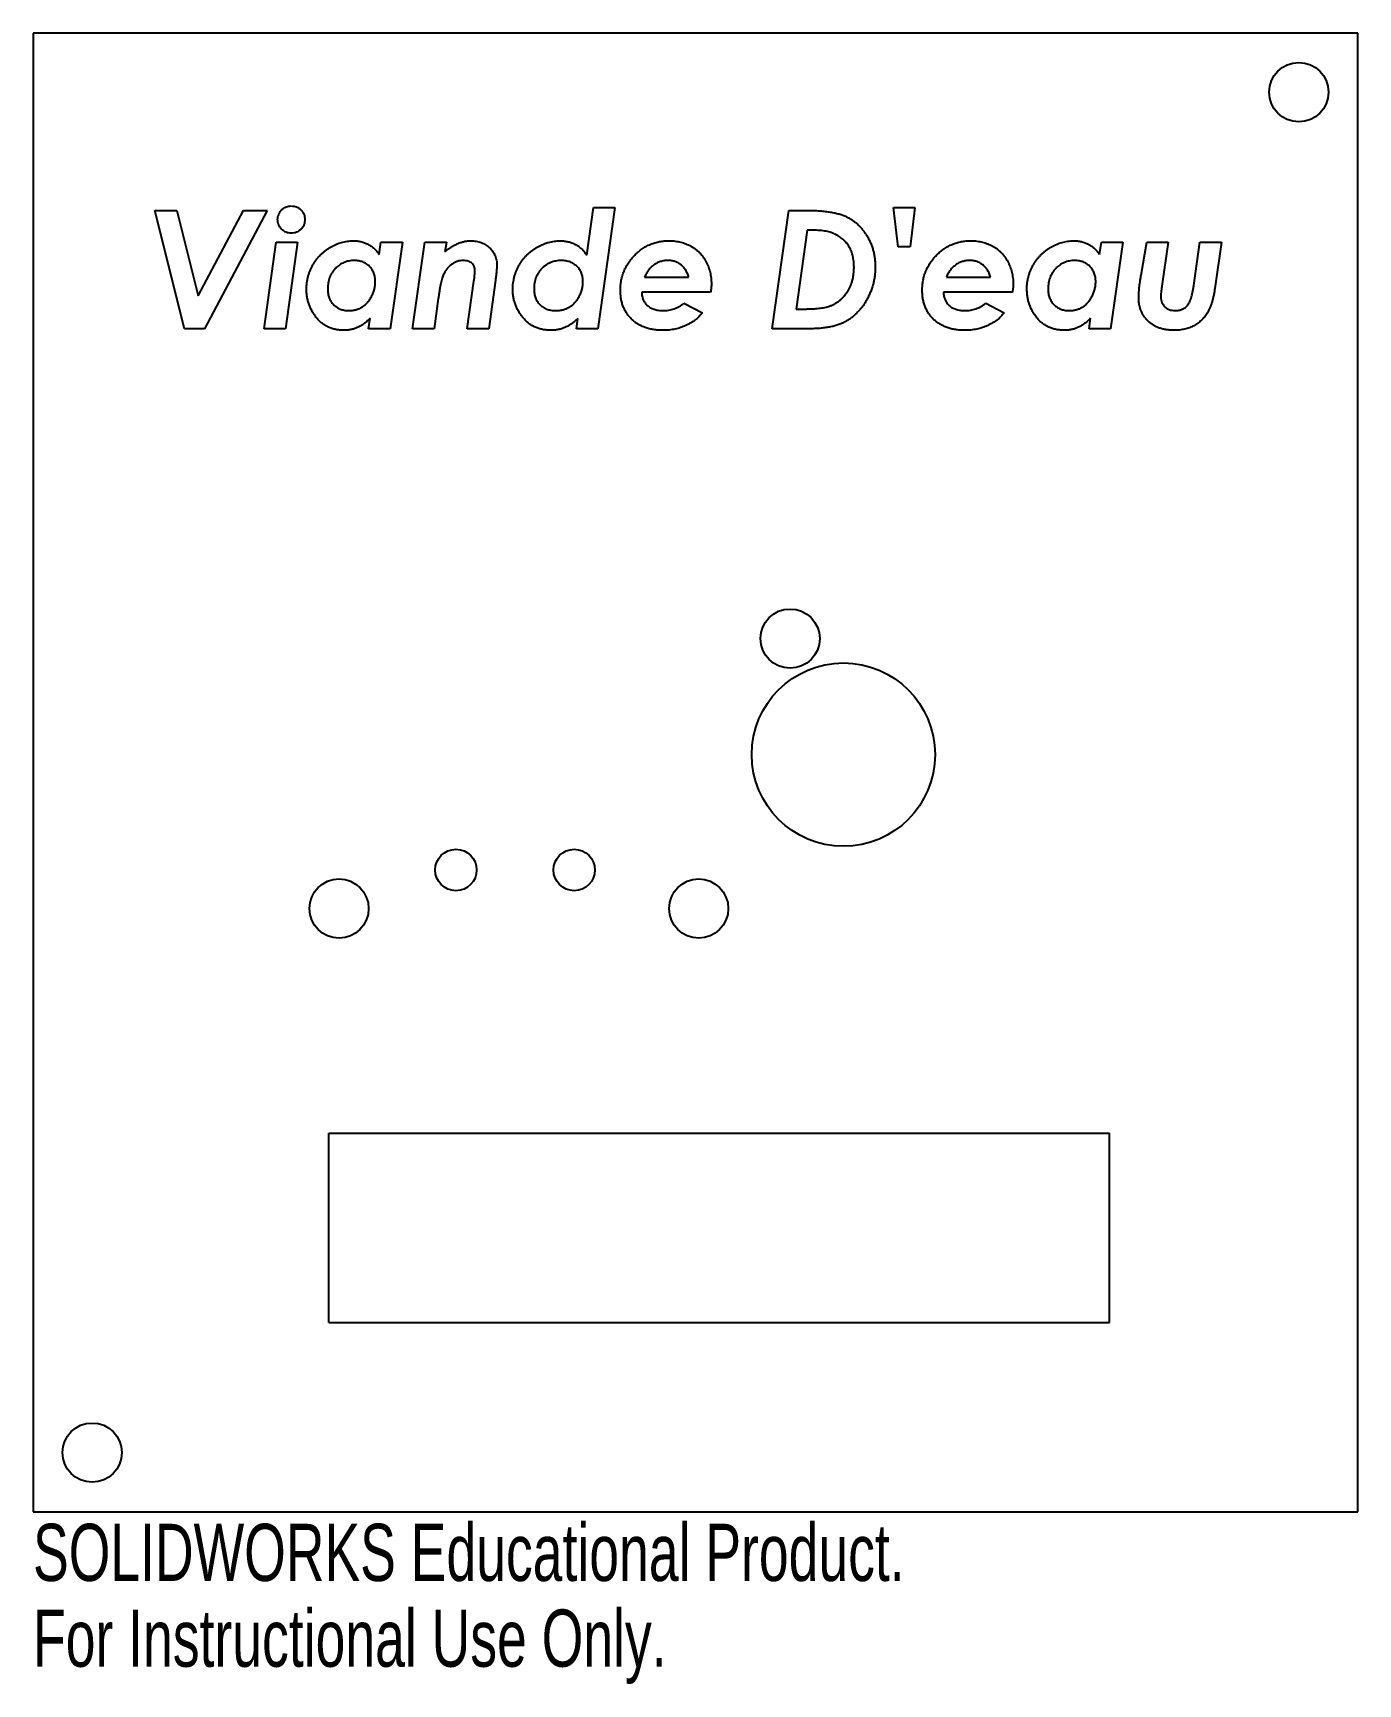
# Model space of a CAD drawing. Header units: millimetres. Extents: x -56 to 56, y -77 to 62.
import ezdxf

# ---------------------------------------------------------------- set-up
doc = ezdxf.new("R2010")
doc.units = ezdxf.units.MM
doc.styles.add('SLDTEXTSTYLE0', font='TXT', dxfattribs={"width": 0.7})

msp = doc.modelspace()

# ---------------------------------------------------------------- linework, layer by layer
at = {"color": 7, "linetype": 'Continuous', "lineweight": 25}
for p, q in [((56, 62.5), (-56, 62.5)), ((-56, 62.5), (-56, -62.5)), ((56, -62.5), (56, 62.5)), ((-43.2, 37.5), (-45.7, 47.5)), ((-45.7, 47.5), (-43.85, 47.5)), ((-43.85, 47.5), (-42.05, 40.28)), ((-42.05, 40.28), (-38.22, 47.5)), ((-36.2, 47.5), (-41.51, 37.5)), ((-38.22, 47.5), (-36.2, 47.5)), ((-9.19, 43.72), (-8.63, 47.76)), ((-8.63, 47.76), (-6.82, 47.76)), ((-6.82, 47.76), (-8.26, 37.5)), ((6.47, 37.5), (7.88, 47.5)), ((7.88, 47.5), (9.46, 47.5)), ((17.12, 44.42), (16.73, 47.76)), ((16.73, 47.76), (18.53, 47.76)), ((18.53, 47.76), (18.14, 44.42)), ((-36.47, 37.5), (-35.44, 44.81)), ((-35.44, 44.81), (-33.63, 44.81)), ((-33.63, 44.81), (-34.66, 37.5)), ((-26.74, 43.78), (-26.59, 44.81)), ((-26.59, 44.81), (-24.78, 44.81)), ((-24.78, 44.81), (-25.82, 37.5)), ((-23.91, 37.5), (-22.87, 44.81)), ((-22.87, 44.81), (-21.06, 44.81)), ((-21.06, 44.81), (-21.18, 44)), ((9.45, 45.83), (8.52, 39.17)), ((9.95, 45.83), (9.45, 45.83)), ((34.16, 43.78), (34.31, 44.81)), ((34.31, 44.81), (36.12, 44.81)), ((36.12, 44.81), (35.08, 37.5)), ((37.67, 42.04), (38.14, 44.81)), ((38.14, 44.81), (39.95, 44.81)), ((39.95, 44.81), (39.42, 41.1)), ((42.12, 41.17), (42.64, 44.81)), ((42.64, 44.81), (44.45, 44.81)), ((44.45, 44.81), (43.89, 40.9)), ((18.14, 44.42), (17.12, 44.42)), ((-19.29, 37.5), (-18.73, 41.52)), ((-16.91, 41.61), (-17.48, 37.5)), ((1.28, 40.58), (-4.55, 40.58)), ((-4.3, 41.86), (-0.58, 41.86)), ((26.79, 40.58), (20.96, 40.58)), ((21.21, 41.86), (24.94, 41.86)), ((-21.74, 40.05), (-22.1, 37.5)), ((-0.98, 39.66), (0.59, 38.86)), ((8.52, 39.17), (9.17, 39.17)), ((24.54, 39.66), (26.1, 38.86)), ((-27.63, 37.5), (-27.5, 38.39)), ((-10.06, 37.5), (-9.94, 38.38)), ((33.27, 37.5), (33.4, 38.39)), ((-41.51, 37.5), (-43.2, 37.5)), ((-34.66, 37.5), (-36.47, 37.5)), ((-25.82, 37.5), (-27.63, 37.5)), ((-22.1, 37.5), (-23.91, 37.5)), ((-17.48, 37.5), (-19.29, 37.5)), ((-8.26, 37.5), (-10.06, 37.5)), ((9.58, 37.5), (6.47, 37.5)), ((35.08, 37.5), (33.27, 37.5)), ((-31, -46.5), (-31, -30.5)), ((-31, -30.5), (35, -30.5)), ((35, -46.5), (35, -30.5)), ((-31, -46.5), (35, -46.5)), ((-56, -62.5), (56, -62.5))]:
    msp.add_line(p, q, dxfattribs=at)
for centre, radius in [((51, 57.5), 2.5), ((8, 11.31), 2.5), ((12.5, 1.5), 7.75), ((-20.25, -8.25), 1.75), ((-10.25, -8.25), 1.75), ((-30.13, -11.51), 2.5), ((0.27, -11.51), 2.5), ((-51, -57.5), 2.5)]:
    msp.add_circle(centre, radius, dxfattribs=at)
for points, knots in [([(-35.32, 46.73), (-35.32, 46.81), (-35.31, 46.96), (-35.24, 47.17), (-35.13, 47.37), (-34.99, 47.55), (-34.81, 47.7), (-34.61, 47.81), (-34.39, 47.87), (-34.24, 47.88), (-34.17, 47.88)], [0, 0, 0, 0, 0.126712, 0.248899, 0.371192, 0.499249, 0.627306, 0.751101, 0.873288, 1, 1, 1, 1]), ([(-34.17, 47.88), (-34.09, 47.88), (-33.94, 47.87), (-33.72, 47.81), (-33.53, 47.7), (-33.35, 47.55), (-33.2, 47.37), (-33.09, 47.18), (-33.03, 46.96), (-33.02, 46.81), (-33.01, 46.73)], [0, 0, 0, 0, 0.126767, 0.249007, 0.371887, 0.5, 0.628113, 0.750993, 0.873233, 1, 1, 1, 1]), ([(9.46, 47.5), (9.63, 47.5), (9.98, 47.5), (10.48, 47.47), (10.95, 47.43), (11.38, 47.37), (11.77, 47.3), (12.13, 47.21), (12.46, 47.11), (12.75, 46.98), (13.02, 46.84), (13.27, 46.68), (13.51, 46.5), (13.74, 46.3), (13.95, 46.08), (14.15, 45.84), (14.34, 45.59), (14.52, 45.32), (14.68, 45.03), (14.81, 44.73), (14.93, 44.42), (15.03, 44.1), (15.1, 43.77), (15.15, 43.43), (15.19, 43.07), (15.19, 42.84), (15.19, 42.71)], [0, 0, 0, 0, 0.062872, 0.121582, 0.176459, 0.227116, 0.274134, 0.317656, 0.357416, 0.394192, 0.42924, 0.464052, 0.499238, 0.534324, 0.569821, 0.606103, 0.643166, 0.681163, 0.719485, 0.758002, 0.796906, 0.835798, 0.875463, 0.916072, 0.957526, 1, 1, 1, 1]), ([(-34.17, 45.58), (-34.24, 45.58), (-34.39, 45.59), (-34.61, 45.65), (-34.81, 45.76), (-34.99, 45.91), (-35.13, 46.09), (-35.24, 46.29), (-35.31, 46.5), (-35.32, 46.65), (-35.32, 46.73)], [0, 0, 0, 0, 0.126656, 0.248789, 0.371999, 0.5, 0.628001, 0.751211, 0.873344, 1, 1, 1, 1]), ([(-33.01, 46.73), (-33.02, 46.65), (-33.03, 46.5), (-33.09, 46.29), (-33.2, 46.09), (-33.35, 45.91), (-33.52, 45.76), (-33.72, 45.65), (-33.94, 45.59), (-34.09, 45.58), (-34.17, 45.58)], [0, 0, 0, 0, 0.126712, 0.248899, 0.372694, 0.500751, 0.628808, 0.751101, 0.873288, 1, 1, 1, 1]), ([(-32.88, 40.87), (-32.88, 40.96), (-32.88, 41.13), (-32.85, 41.39), (-32.81, 41.65), (-32.75, 41.91), (-32.67, 42.16), (-32.58, 42.41), (-32.47, 42.65), (-32.34, 42.9), (-32.2, 43.13), (-32.04, 43.35), (-31.87, 43.56), (-31.7, 43.75), (-31.5, 43.93), (-31.3, 44.1), (-31.09, 44.26), (-30.87, 44.4), (-30.63, 44.52), (-30.4, 44.64), (-30.16, 44.73), (-29.92, 44.8), (-29.68, 44.86), (-29.43, 44.9), (-29.18, 44.93), (-29.01, 44.93), (-28.93, 44.94)], [0, 0, 0, 0, 0.042119, 0.083788, 0.125525, 0.167145, 0.209119, 0.251413, 0.294227, 0.337885, 0.381534, 0.424542, 0.46698, 0.508966, 0.550703, 0.592356, 0.634401, 0.676695, 0.718796, 0.760029, 0.80072, 0.840865, 0.88055, 0.920347, 0.960112, 1, 1, 1, 1]), ([(-28.93, 44.94), (-28.82, 44.93), (-28.6, 44.93), (-28.28, 44.87), (-27.97, 44.78), (-27.68, 44.65), (-27.4, 44.48), (-27.15, 44.28), (-26.93, 44.05), (-26.8, 43.87), (-26.74, 43.78)], [0, 0, 0, 0, 0.128814, 0.25391, 0.376962, 0.500482, 0.624198, 0.747145, 0.871529, 1, 1, 1, 1]), ([(-21.18, 44), (-21.09, 44.07), (-20.92, 44.22), (-20.65, 44.41), (-20.38, 44.57), (-20.11, 44.7), (-19.83, 44.81), (-19.56, 44.88), (-19.28, 44.93), (-19.09, 44.93), (-18.99, 44.94)], [0, 0, 0, 0, 0.141134, 0.275885, 0.404976, 0.529248, 0.648997, 0.767586, 0.88361, 1, 1, 1, 1]), ([(-18.99, 44.94), (-18.91, 44.93), (-18.76, 44.93), (-18.53, 44.9), (-18.32, 44.86), (-18.11, 44.79), (-17.92, 44.71), (-17.74, 44.61), (-17.57, 44.49), (-17.41, 44.35), (-17.26, 44.2), (-17.13, 44.04), (-17.03, 43.87), (-16.94, 43.68), (-16.87, 43.49), (-16.82, 43.29), (-16.79, 43.08), (-16.79, 42.94), (-16.79, 42.87)], [0, 0, 0, 0, 0.0698764, 0.137173, 0.2019247, 0.2646081, 0.3266036, 0.3880347, 0.4495911, 0.5120955, 0.5740346, 0.6342805, 0.6935452, 0.7528158, 0.8125131, 0.8733574, 0.9354432, 1, 1, 1, 1]), ([(-15.45, 40.87), (-15.45, 40.96), (-15.44, 41.13), (-15.42, 41.39), (-15.37, 41.65), (-15.31, 41.91), (-15.23, 42.16), (-15.14, 42.41), (-15.02, 42.65), (-14.89, 42.9), (-14.75, 43.13), (-14.59, 43.35), (-14.42, 43.56), (-14.24, 43.75), (-14.05, 43.93), (-13.84, 44.1), (-13.62, 44.26), (-13.4, 44.4), (-13.16, 44.52), (-12.92, 44.64), (-12.68, 44.73), (-12.43, 44.8), (-12.18, 44.86), (-11.93, 44.9), (-11.68, 44.93), (-11.51, 44.93), (-11.42, 44.94)], [0, 0, 0, 0, 0.0417487, 0.0830509, 0.1244208, 0.1657484, 0.2074456, 0.2493674, 0.2919374, 0.3353594, 0.3789559, 0.4215858, 0.4640477, 0.5060945, 0.5476945, 0.5894671, 0.6316563, 0.6741135, 0.7164009, 0.7581316, 0.7990546, 0.8394503, 0.8794008, 0.9194711, 0.9595153, 1, 1, 1, 1]), ([(-11.42, 44.94), (-11.31, 44.93), (-11.09, 44.92), (-10.76, 44.86), (-10.45, 44.77), (-10.15, 44.63), (-9.87, 44.46), (-9.62, 44.25), (-9.39, 44), (-9.26, 43.82), (-9.19, 43.72)], [0, 0, 0, 0, 0.127719, 0.251877, 0.37429, 0.497164, 0.620476, 0.744313, 0.869766, 1, 1, 1, 1]), ([(-6.35, 40.76), (-6.34, 40.9), (-6.34, 41.18), (-6.28, 41.6), (-6.18, 42), (-6.05, 42.38), (-5.88, 42.74), (-5.67, 43.09), (-5.42, 43.42), (-5.14, 43.73), (-4.84, 44.01), (-4.51, 44.26), (-4.17, 44.47), (-3.81, 44.64), (-3.43, 44.77), (-3.04, 44.87), (-2.64, 44.93), (-2.36, 44.93), (-2.22, 44.94)], [0, 0, 0, 0, 0.065956, 0.129718, 0.191794, 0.253443, 0.314455, 0.376167, 0.439, 0.503224, 0.567654, 0.629998, 0.69108, 0.751948, 0.812152, 0.873333, 0.935882, 1, 1, 1, 1]), ([(-2.22, 44.94), (-2.14, 44.93), (-1.97, 44.93), (-1.72, 44.91), (-1.48, 44.87), (-1.25, 44.83), (-1.02, 44.76), (-0.81, 44.68), (-0.59, 44.59), (-0.39, 44.49), (-0.19, 44.37), (-0.01, 44.24), (0.17, 44.09), (0.34, 43.94), (0.49, 43.76), (0.63, 43.58), (0.76, 43.39), (0.88, 43.18), (0.99, 42.96), (1.09, 42.74), (1.17, 42.51), (1.23, 42.28), (1.28, 42.05), (1.32, 41.81), (1.34, 41.56), (1.34, 41.4), (1.35, 41.31)], [0, 0, 0, 0, 0.044681, 0.088076, 0.130745, 0.1724, 0.21336, 0.254069, 0.294563, 0.334984, 0.375208, 0.415024, 0.455006, 0.494802, 0.534898, 0.575485, 0.617032, 0.65943, 0.70189, 0.744416, 0.78612, 0.828191, 0.870606, 0.913329, 0.956373, 1, 1, 1, 1]), ([(13.4, 42.69), (13.4, 42.78), (13.39, 42.94), (13.38, 43.18), (13.34, 43.41), (13.3, 43.63), (13.24, 43.84), (13.18, 44.03), (13.1, 44.22), (12.97, 44.46), (12.79, 44.73), (12.53, 45.02), (12.22, 45.26), (11.93, 45.43), (11.68, 45.55), (11.48, 45.63), (11.26, 45.69), (11.03, 45.74), (10.78, 45.78), (10.51, 45.81), (10.24, 45.83), (10.04, 45.83), (9.95, 45.83)], [0, 0, 0, 0, 0.047069, 0.091993, 0.135328, 0.177557, 0.217737, 0.257141, 0.295597, 0.333153, 0.406655, 0.479128, 0.552205, 0.627352, 0.666422, 0.707397, 0.750161, 0.795279, 0.842622, 0.892217, 0.944652, 1, 1, 1, 1]), ([(19.17, 40.76), (19.17, 40.9), (19.18, 41.18), (19.24, 41.6), (19.33, 42), (19.46, 42.38), (19.64, 42.74), (19.84, 43.09), (20.09, 43.42), (20.37, 43.73), (20.68, 44.01), (21, 44.26), (21.35, 44.47), (21.7, 44.64), (22.08, 44.77), (22.47, 44.87), (22.88, 44.93), (23.15, 44.93), (23.29, 44.94)], [0, 0, 0, 0, 0.065956, 0.129718, 0.191794, 0.253443, 0.314455, 0.376167, 0.439, 0.503224, 0.567654, 0.629998, 0.69108, 0.751948, 0.812152, 0.873333, 0.935882, 1, 1, 1, 1]), ([(23.29, 44.94), (23.38, 44.93), (23.54, 44.93), (23.79, 44.91), (24.03, 44.87), (24.26, 44.83), (24.49, 44.76), (24.71, 44.68), (24.92, 44.59), (25.12, 44.49), (25.32, 44.37), (25.51, 44.24), (25.68, 44.09), (25.85, 43.94), (26, 43.76), (26.14, 43.58), (26.27, 43.39), (26.4, 43.18), (26.5, 42.96), (26.6, 42.74), (26.68, 42.51), (26.75, 42.28), (26.79, 42.05), (26.83, 41.81), (26.85, 41.56), (26.86, 41.4), (26.86, 41.31)], [0, 0, 0, 0, 0.044681, 0.088076, 0.130745, 0.1724, 0.21336, 0.254069, 0.294563, 0.334984, 0.375208, 0.415024, 0.455006, 0.494802, 0.534898, 0.575485, 0.617032, 0.65943, 0.70189, 0.744416, 0.78612, 0.828191, 0.870606, 0.913329, 0.956373, 1, 1, 1, 1]), ([(28.01, 40.87), (28.01, 40.96), (28.02, 41.13), (28.04, 41.39), (28.09, 41.65), (28.15, 41.91), (28.22, 42.16), (28.32, 42.41), (28.43, 42.65), (28.56, 42.9), (28.7, 43.13), (28.86, 43.35), (29.02, 43.56), (29.2, 43.75), (29.39, 43.93), (29.59, 44.1), (29.81, 44.26), (30.03, 44.4), (30.26, 44.52), (30.5, 44.64), (30.74, 44.73), (30.98, 44.8), (31.22, 44.86), (31.47, 44.9), (31.72, 44.93), (31.88, 44.93), (31.97, 44.94)], [0, 0, 0, 0, 0.042119, 0.083788, 0.125525, 0.167145, 0.209119, 0.251413, 0.294227, 0.337885, 0.381534, 0.424542, 0.46698, 0.508966, 0.550703, 0.592356, 0.634401, 0.676695, 0.718796, 0.760029, 0.80072, 0.840865, 0.88055, 0.920347, 0.960112, 1, 1, 1, 1]), ([(31.97, 44.94), (32.08, 44.93), (32.3, 44.93), (32.62, 44.87), (32.93, 44.78), (33.22, 44.65), (33.49, 44.48), (33.74, 44.28), (33.97, 44.05), (34.1, 43.87), (34.16, 43.78)], [0, 0, 0, 0, 0.128814, 0.25391, 0.376962, 0.500482, 0.624198, 0.747145, 0.871529, 1, 1, 1, 1]), ([(-28.85, 43.27), (-28.93, 43.27), (-29.08, 43.26), (-29.3, 43.23), (-29.51, 43.18), (-29.72, 43.1), (-29.91, 43.01), (-30.1, 42.89), (-30.27, 42.76), (-30.44, 42.6), (-30.59, 42.43), (-30.73, 42.24), (-30.84, 42.04), (-30.93, 41.83), (-31, 41.6), (-31.05, 41.36), (-31.08, 41.12), (-31.09, 40.95), (-31.09, 40.86)], [0, 0, 0, 0, 0.062181, 0.122754, 0.182228, 0.240842, 0.299578, 0.358842, 0.419443, 0.48228, 0.54523, 0.607373, 0.669353, 0.73232, 0.795742, 0.861585, 0.929107, 1, 1, 1, 1]), ([(-27.07, 41.46), (-27.07, 41.53), (-27.07, 41.66), (-27.09, 41.85), (-27.13, 42.03), (-27.19, 42.2), (-27.26, 42.36), (-27.34, 42.51), (-27.44, 42.65), (-27.56, 42.78), (-27.68, 42.89), (-27.82, 42.99), (-27.97, 43.08), (-28.13, 43.15), (-28.29, 43.2), (-28.47, 43.24), (-28.66, 43.26), (-28.79, 43.27), (-28.85, 43.27)], [0, 0, 0, 0, 0.069321, 0.136232, 0.199903, 0.261635, 0.322729, 0.38226, 0.442446, 0.502407, 0.562837, 0.622307, 0.681838, 0.741653, 0.802718, 0.865857, 0.931378, 1, 1, 1, 1]), ([(-19.64, 43.27), (-19.72, 43.26), (-19.88, 43.26), (-20.11, 43.2), (-20.35, 43.1), (-20.58, 42.96), (-20.8, 42.8), (-20.99, 42.59), (-21.16, 42.36), (-21.27, 42.15), (-21.35, 41.95), (-21.42, 41.76), (-21.47, 41.55), (-21.53, 41.31), (-21.59, 41.04), (-21.64, 40.74), (-21.7, 40.4), (-21.73, 40.17), (-21.74, 40.05)], [0, 0, 0, 0, 0.055129, 0.111632, 0.171257, 0.234685, 0.299844, 0.36548, 0.43225, 0.501519, 0.540384, 0.585303, 0.637338, 0.696253, 0.761536, 0.834252, 0.913418, 1, 1, 1, 1]), ([(-18.65, 42.4), (-18.65, 42.47), (-18.65, 42.59), (-18.7, 42.77), (-18.79, 42.92), (-18.9, 43.05), (-19.05, 43.15), (-19.22, 43.22), (-19.42, 43.26), (-19.57, 43.27), (-19.64, 43.27)], [0, 0, 0, 0, 0.131033, 0.251303, 0.364043, 0.476278, 0.591241, 0.714256, 0.849123, 1, 1, 1, 1]), ([(-11.35, 43.27), (-11.43, 43.27), (-11.58, 43.26), (-11.81, 43.23), (-12.03, 43.18), (-12.24, 43.1), (-12.44, 43.01), (-12.63, 42.89), (-12.81, 42.76), (-12.99, 42.6), (-13.14, 42.43), (-13.28, 42.24), (-13.4, 42.04), (-13.49, 41.83), (-13.56, 41.6), (-13.62, 41.36), (-13.65, 41.12), (-13.65, 40.95), (-13.65, 40.86)], [0, 0, 0, 0, 0.063439, 0.12474, 0.18493, 0.244222, 0.303572, 0.363358, 0.424377, 0.487102, 0.550224, 0.612106, 0.673466, 0.735748, 0.798595, 0.863497, 0.930121, 1, 1, 1, 1]), ([(-9.51, 41.46), (-9.51, 41.53), (-9.51, 41.66), (-9.54, 41.85), (-9.58, 42.03), (-9.63, 42.2), (-9.7, 42.36), (-9.79, 42.51), (-9.9, 42.65), (-10.01, 42.78), (-10.15, 42.89), (-10.29, 42.99), (-10.44, 43.08), (-10.6, 43.15), (-10.77, 43.2), (-10.96, 43.24), (-11.15, 43.26), (-11.28, 43.27), (-11.35, 43.27)], [0, 0, 0, 0, 0.068308, 0.134323, 0.197212, 0.258041, 0.318521, 0.377526, 0.437644, 0.497655, 0.55823, 0.617939, 0.677803, 0.738004, 0.800147, 0.864382, 0.930314, 1, 1, 1, 1]), ([(-2.35, 43.27), (-2.45, 43.27), (-2.66, 43.26), (-2.96, 43.18), (-3.25, 43.07), (-3.52, 42.91), (-3.76, 42.7), (-3.98, 42.46), (-4.16, 42.18), (-4.25, 41.97), (-4.3, 41.86)], [0, 0, 0, 0, 0.1229291, 0.2424766, 0.3612665, 0.4835661, 0.6072744, 0.7329203, 0.8626866, 1, 1, 1, 1]), ([(-0.58, 41.86), (-0.61, 41.97), (-0.68, 42.18), (-0.83, 42.47), (-1.01, 42.71), (-1.23, 42.92), (-1.47, 43.07), (-1.74, 43.19), (-2.04, 43.26), (-2.24, 43.27), (-2.35, 43.27)], [0, 0, 0, 0, 0.141435, 0.272335, 0.394959, 0.514684, 0.632371, 0.749589, 0.87134, 1, 1, 1, 1]), ([(23.17, 43.27), (23.06, 43.27), (22.85, 43.26), (22.55, 43.18), (22.26, 43.07), (22, 42.91), (21.75, 42.7), (21.54, 42.46), (21.35, 42.18), (21.26, 41.97), (21.21, 41.86)], [0, 0, 0, 0, 0.1229291, 0.2424766, 0.3612665, 0.4835661, 0.6072744, 0.7329203, 0.8626866, 1, 1, 1, 1]), ([(24.94, 41.86), (24.9, 41.97), (24.83, 42.18), (24.68, 42.47), (24.5, 42.71), (24.28, 42.92), (24.04, 43.07), (23.77, 43.19), (23.48, 43.26), (23.27, 43.27), (23.17, 43.27)], [0, 0, 0, 0, 0.141435, 0.272335, 0.394959, 0.514684, 0.632371, 0.749589, 0.87134, 1, 1, 1, 1]), ([(32.05, 43.27), (31.97, 43.27), (31.82, 43.26), (31.6, 43.23), (31.38, 43.18), (31.18, 43.1), (30.98, 43.01), (30.8, 42.89), (30.62, 42.76), (30.46, 42.6), (30.3, 42.43), (30.17, 42.24), (30.06, 42.04), (29.97, 41.83), (29.9, 41.6), (29.84, 41.36), (29.81, 41.12), (29.81, 40.95), (29.81, 40.86)], [0, 0, 0, 0, 0.062181, 0.122754, 0.182228, 0.240842, 0.299578, 0.358842, 0.419443, 0.48228, 0.54523, 0.607373, 0.669353, 0.73232, 0.795742, 0.861585, 0.929107, 1, 1, 1, 1]), ([(33.83, 41.46), (33.83, 41.53), (33.83, 41.66), (33.8, 41.85), (33.77, 42.03), (33.71, 42.2), (33.64, 42.36), (33.56, 42.51), (33.46, 42.65), (33.34, 42.78), (33.21, 42.89), (33.08, 42.99), (32.93, 43.08), (32.77, 43.15), (32.6, 43.2), (32.43, 43.24), (32.24, 43.26), (32.11, 43.27), (32.05, 43.27)], [0, 0, 0, 0, 0.0693214, 0.1362317, 0.1999032, 0.2616347, 0.3227286, 0.3822601, 0.4424458, 0.5024075, 0.5628367, 0.6223065, 0.681838, 0.7416525, 0.8027184, 0.8658572, 0.9313777, 1, 1, 1, 1]), ([(-18.73, 41.52), (-18.72, 41.61), (-18.69, 41.78), (-18.67, 42.02), (-18.65, 42.22), (-18.65, 42.35), (-18.65, 42.4)], [0, 0, 0, 0, 0.313908, 0.585857, 0.81359, 1, 1, 1, 1]), ([(-16.79, 42.87), (-16.79, 42.79), (-16.8, 42.61), (-16.82, 42.33), (-16.86, 41.99), (-16.89, 41.74), (-16.91, 41.61)], [0, 0, 0, 0, 0.187686, 0.41556, 0.687482, 1, 1, 1, 1]), ([(15.19, 42.71), (15.19, 42.59), (15.19, 42.34), (15.15, 41.97), (15.09, 41.61), (15.02, 41.26), (14.91, 40.91), (14.79, 40.58), (14.64, 40.25), (14.47, 39.93), (14.29, 39.62), (14.09, 39.34), (13.88, 39.07), (13.65, 38.83), (13.42, 38.61), (13.17, 38.41), (12.91, 38.23), (12.64, 38.08), (12.35, 37.94), (12.03, 37.82), (11.69, 37.72), (11.32, 37.64), (10.92, 37.58), (10.5, 37.53), (10.05, 37.51), (9.74, 37.5), (9.58, 37.5)], [0, 0, 0, 0, 0.043139, 0.085744, 0.127518, 0.169082, 0.210447, 0.251816, 0.293207, 0.33498, 0.376263, 0.416176, 0.455065, 0.492756, 0.529783, 0.566333, 0.602147, 0.638096, 0.674814, 0.713701, 0.754779, 0.798195, 0.84444, 0.893378, 0.945112, 1, 1, 1, 1]), ([(11.32, 39.41), (11.4, 39.44), (11.55, 39.5), (11.77, 39.62), (11.98, 39.74), (12.17, 39.88), (12.36, 40.04), (12.52, 40.21), (12.68, 40.4), (12.83, 40.6), (12.97, 40.82), (13.08, 41.05), (13.18, 41.3), (13.26, 41.55), (13.32, 41.82), (13.36, 42.1), (13.39, 42.39), (13.4, 42.59), (13.4, 42.69)], [0, 0, 0, 0, 0.059541, 0.118284, 0.176334, 0.234378, 0.292251, 0.350981, 0.409902, 0.470751, 0.53253, 0.594074, 0.657109, 0.721863, 0.787805, 0.855758, 0.92658, 1, 1, 1, 1]), ([(37.47, 40.11), (37.47, 40.18), (37.47, 40.31), (37.48, 40.52), (37.49, 40.74), (37.52, 40.97), (37.54, 41.22), (37.58, 41.48), (37.62, 41.76), (37.65, 41.94), (37.67, 42.04)], [0, 0, 0, 0, 0.100292, 0.206844, 0.320853, 0.442331, 0.571326, 0.706991, 0.850111, 1, 1, 1, 1]), ([(-29.73, 37.37), (-29.85, 37.37), (-30.08, 37.38), (-30.41, 37.43), (-30.73, 37.51), (-31.03, 37.63), (-31.31, 37.78), (-31.57, 37.96), (-31.82, 38.17), (-32.04, 38.42), (-32.23, 38.69), (-32.41, 38.97), (-32.56, 39.26), (-32.67, 39.56), (-32.77, 39.87), (-32.83, 40.2), (-32.88, 40.53), (-32.88, 40.76), (-32.88, 40.87)], [0, 0, 0, 0, 0.067016, 0.131247, 0.193338, 0.253665, 0.313563, 0.373707, 0.435147, 0.498168, 0.561768, 0.623942, 0.685865, 0.747177, 0.808787, 0.871301, 0.934901, 1, 1, 1, 1]), ([(-31.09, 40.86), (-31.09, 40.79), (-31.08, 40.66), (-31.06, 40.47), (-31.02, 40.29), (-30.97, 40.12), (-30.9, 39.96), (-30.82, 39.81), (-30.72, 39.66), (-30.6, 39.54), (-30.47, 39.42), (-30.33, 39.32), (-30.19, 39.23), (-30.03, 39.16), (-29.87, 39.11), (-29.69, 39.07), (-29.51, 39.04), (-29.39, 39.04), (-29.32, 39.04)], [0, 0, 0, 0, 0.070277, 0.137432, 0.202173, 0.264799, 0.325839, 0.3862, 0.446607, 0.507779, 0.56843, 0.628118, 0.687611, 0.747005, 0.807627, 0.869473, 0.933231, 1, 1, 1, 1]), ([(-29.32, 39.04), (-29.22, 39.04), (-29.02, 39.05), (-28.72, 39.1), (-28.45, 39.19), (-28.19, 39.32), (-27.96, 39.48), (-27.75, 39.69), (-27.56, 39.94), (-27.39, 40.22), (-27.25, 40.52), (-27.14, 40.83), (-27.08, 41.14), (-27.07, 41.35), (-27.07, 41.46)], [0, 0, 0, 0, 0.084825, 0.165425, 0.242503, 0.318248, 0.394606, 0.474462, 0.557973, 0.648092, 0.739655, 0.827718, 0.914058, 1, 1, 1, 1]), ([(-12.22, 37.37), (-12.34, 37.37), (-12.57, 37.38), (-12.92, 37.43), (-13.24, 37.51), (-13.55, 37.63), (-13.84, 37.78), (-14.11, 37.96), (-14.35, 38.18), (-14.58, 38.42), (-14.78, 38.69), (-14.96, 38.97), (-15.11, 39.26), (-15.23, 39.56), (-15.33, 39.87), (-15.4, 40.2), (-15.44, 40.53), (-15.45, 40.76), (-15.45, 40.87)], [0, 0, 0, 0, 0.067797, 0.132825, 0.19534, 0.256424, 0.317009, 0.377436, 0.43878, 0.501884, 0.565251, 0.627357, 0.688784, 0.749715, 0.810771, 0.872688, 0.935602, 1, 1, 1, 1]), ([(-13.65, 40.86), (-13.65, 40.79), (-13.65, 40.66), (-13.62, 40.47), (-13.59, 40.29), (-13.53, 40.12), (-13.46, 39.96), (-13.37, 39.81), (-13.27, 39.66), (-13.15, 39.54), (-13.01, 39.42), (-12.87, 39.32), (-12.72, 39.23), (-12.56, 39.16), (-12.39, 39.11), (-12.22, 39.07), (-12.03, 39.04), (-11.9, 39.04), (-11.83, 39.04)], [0, 0, 0, 0, 0.069249, 0.135505, 0.199298, 0.261221, 0.321642, 0.381808, 0.441736, 0.502943, 0.563739, 0.623666, 0.683486, 0.743906, 0.804957, 0.867251, 0.932134, 1, 1, 1, 1]), ([(-11.83, 39.04), (-11.73, 39.04), (-11.52, 39.05), (-11.22, 39.1), (-10.93, 39.19), (-10.67, 39.32), (-10.43, 39.48), (-10.21, 39.69), (-10.01, 39.93), (-9.84, 40.22), (-9.69, 40.52), (-9.59, 40.83), (-9.52, 41.14), (-9.51, 41.35), (-9.51, 41.46)], [0, 0, 0, 0, 0.08578, 0.167363, 0.245406, 0.322018, 0.399073, 0.478981, 0.562328, 0.652034, 0.743008, 0.830014, 0.915256, 1, 1, 1, 1]), ([(-2.75, 37.37), (-2.89, 37.37), (-3.15, 37.38), (-3.54, 37.42), (-3.9, 37.49), (-4.24, 37.6), (-4.56, 37.73), (-4.86, 37.89), (-5.14, 38.08), (-5.39, 38.29), (-5.61, 38.53), (-5.81, 38.79), (-5.98, 39.08), (-6.11, 39.37), (-6.22, 39.69), (-6.29, 40.03), (-6.34, 40.39), (-6.34, 40.63), (-6.35, 40.76)], [0, 0, 0, 0, 0.07297, 0.142039, 0.208336, 0.272096, 0.333336, 0.393775, 0.453166, 0.512783, 0.571752, 0.630237, 0.688213, 0.747052, 0.806807, 0.868685, 0.93276, 1, 1, 1, 1]), ([(-4.55, 40.58), (-4.55, 40.52), (-4.54, 40.41), (-4.51, 40.24), (-4.47, 40.09), (-4.42, 39.95), (-4.35, 39.81), (-4.27, 39.68), (-4.17, 39.56), (-4.06, 39.45), (-3.93, 39.35), (-3.8, 39.27), (-3.65, 39.2), (-3.49, 39.14), (-3.32, 39.09), (-3.14, 39.06), (-2.95, 39.04), (-2.82, 39.04), (-2.75, 39.04)], [0, 0, 0, 0, 0.065019, 0.126837, 0.186252, 0.244465, 0.301754, 0.359028, 0.41682, 0.474901, 0.53445, 0.594037, 0.654696, 0.71811, 0.783737, 0.851877, 0.923859, 1, 1, 1, 1]), ([(1.35, 41.31), (1.35, 41.26), (1.34, 41.15), (1.33, 40.97), (1.31, 40.78), (1.29, 40.64), (1.28, 40.58)], [0, 0, 0, 0, 0.221715, 0.460135, 0.721325, 1, 1, 1, 1]), ([(22.76, 37.37), (22.62, 37.37), (22.36, 37.38), (21.97, 37.42), (21.61, 37.49), (21.27, 37.6), (20.95, 37.73), (20.65, 37.89), (20.38, 38.08), (20.12, 38.29), (19.9, 38.53), (19.7, 38.79), (19.54, 39.08), (19.4, 39.37), (19.3, 39.69), (19.22, 40.03), (19.18, 40.39), (19.17, 40.63), (19.17, 40.76)], [0, 0, 0, 0, 0.07297, 0.142039, 0.208336, 0.272096, 0.333336, 0.393775, 0.453166, 0.512783, 0.571752, 0.630237, 0.688213, 0.747052, 0.806807, 0.868685, 0.93276, 1, 1, 1, 1]), ([(20.96, 40.58), (20.97, 40.52), (20.97, 40.41), (21, 40.24), (21.04, 40.09), (21.1, 39.95), (21.17, 39.81), (21.25, 39.68), (21.35, 39.56), (21.46, 39.45), (21.58, 39.35), (21.72, 39.27), (21.86, 39.2), (22.02, 39.14), (22.19, 39.09), (22.37, 39.06), (22.56, 39.04), (22.69, 39.04), (22.76, 39.04)], [0, 0, 0, 0, 0.065019, 0.126837, 0.186252, 0.244465, 0.301754, 0.359028, 0.41682, 0.474901, 0.53445, 0.594037, 0.654696, 0.71811, 0.783737, 0.851877, 0.923859, 1, 1, 1, 1]), ([(26.86, 41.31), (26.86, 41.26), (26.86, 41.15), (26.84, 40.97), (26.82, 40.78), (26.8, 40.64), (26.79, 40.58)], [0, 0, 0, 0, 0.221715, 0.460135, 0.721325, 1, 1, 1, 1]), ([(31.17, 37.37), (31.05, 37.37), (30.82, 37.38), (30.49, 37.43), (30.17, 37.51), (29.87, 37.63), (29.59, 37.78), (29.33, 37.96), (29.08, 38.17), (28.86, 38.42), (28.66, 38.69), (28.49, 38.97), (28.34, 39.26), (28.22, 39.56), (28.13, 39.87), (28.06, 40.2), (28.02, 40.53), (28.02, 40.76), (28.01, 40.87)], [0, 0, 0, 0, 0.067016, 0.131247, 0.193338, 0.253665, 0.313563, 0.373707, 0.435147, 0.498168, 0.561768, 0.623942, 0.685865, 0.747177, 0.808787, 0.871301, 0.934901, 1, 1, 1, 1]), ([(29.81, 40.86), (29.81, 40.79), (29.81, 40.66), (29.83, 40.47), (29.87, 40.29), (29.93, 40.12), (30, 39.96), (30.08, 39.81), (30.18, 39.66), (30.3, 39.54), (30.43, 39.42), (30.56, 39.32), (30.71, 39.23), (30.87, 39.16), (31.03, 39.11), (31.2, 39.07), (31.38, 39.04), (31.51, 39.04), (31.57, 39.04)], [0, 0, 0, 0, 0.070277, 0.1374325, 0.2021729, 0.2647995, 0.3258391, 0.3862004, 0.4466067, 0.5077794, 0.5684301, 0.6281178, 0.687611, 0.7470047, 0.8076269, 0.8694731, 0.9332311, 1, 1, 1, 1]), ([(31.57, 39.04), (31.68, 39.04), (31.88, 39.05), (32.17, 39.1), (32.45, 39.19), (32.7, 39.32), (32.94, 39.48), (33.15, 39.69), (33.34, 39.94), (33.51, 40.22), (33.65, 40.52), (33.75, 40.83), (33.82, 41.14), (33.83, 41.35), (33.83, 41.46)], [0, 0, 0, 0, 0.0848251, 0.1654248, 0.2425034, 0.3182478, 0.3946062, 0.4744621, 0.5579725, 0.6480918, 0.7396547, 0.8277183, 0.9140584, 1, 1, 1, 1]), ([(39.42, 41.1), (39.4, 41), (39.38, 40.82), (39.35, 40.57), (39.34, 40.36), (39.34, 40.23), (39.33, 40.17)], [0, 0, 0, 0, 0.313382, 0.584769, 0.812016, 1, 1, 1, 1]), ([(43.89, 40.9), (43.88, 40.79), (43.85, 40.58), (43.79, 40.28), (43.72, 40), (43.65, 39.73), (43.57, 39.49), (43.48, 39.26), (43.38, 39.05), (43.25, 38.8), (43.05, 38.52), (42.78, 38.22), (42.47, 37.96), (42.13, 37.75), (41.75, 37.58), (41.34, 37.46), (40.9, 37.38), (40.6, 37.38), (40.44, 37.37)], [0, 0, 0, 0, 0.058643, 0.114307, 0.167068, 0.216918, 0.263811, 0.307993, 0.34988, 0.389339, 0.464229, 0.536971, 0.609651, 0.682644, 0.757003, 0.834128, 0.914631, 1, 1, 1, 1]), ([(40.53, 39.04), (40.59, 39.04), (40.69, 39.04), (40.85, 39.06), (41, 39.1), (41.14, 39.14), (41.26, 39.2), (41.38, 39.27), (41.49, 39.36), (41.59, 39.46), (41.67, 39.58), (41.76, 39.73), (41.83, 39.9), (41.91, 40.1), (41.97, 40.33), (42.03, 40.59), (42.08, 40.87), (42.11, 41.07), (42.12, 41.17)], [0, 0, 0, 0, 0.055757, 0.108549, 0.158868, 0.207059, 0.253618, 0.299446, 0.345264, 0.391313, 0.441262, 0.497802, 0.560921, 0.632272, 0.711762, 0.799215, 0.895468, 1, 1, 1, 1]), ([(-2.75, 39.04), (-2.67, 39.04), (-2.51, 39.04), (-2.27, 39.07), (-2.03, 39.12), (-1.81, 39.19), (-1.59, 39.28), (-1.38, 39.39), (-1.17, 39.51), (-1.04, 39.61), (-0.98, 39.66)], [0, 0, 0, 0, 0.128402, 0.254417, 0.37819, 0.501275, 0.623495, 0.746651, 0.8717, 1, 1, 1, 1]), ([(9.17, 39.17), (9.29, 39.17), (9.52, 39.17), (9.85, 39.18), (10.16, 39.2), (10.44, 39.23), (10.7, 39.26), (10.93, 39.3), (11.14, 39.35), (11.26, 39.39), (11.32, 39.41)], [0, 0, 0, 0, 0.165386, 0.318, 0.45973, 0.589911, 0.708545, 0.816853, 0.913125, 1, 1, 1, 1]), ([(22.76, 39.04), (22.84, 39.04), (23, 39.04), (23.24, 39.07), (23.48, 39.12), (23.7, 39.19), (23.92, 39.28), (24.13, 39.39), (24.34, 39.51), (24.47, 39.61), (24.54, 39.66)], [0, 0, 0, 0, 0.128402, 0.254417, 0.37819, 0.501275, 0.623495, 0.746651, 0.8717, 1, 1, 1, 1]), ([(40.44, 37.37), (40.33, 37.37), (40.11, 37.38), (39.8, 37.42), (39.5, 37.47), (39.22, 37.56), (38.95, 37.66), (38.71, 37.8), (38.48, 37.95), (38.27, 38.13), (38.08, 38.33), (37.92, 38.54), (37.78, 38.77), (37.66, 39.01), (37.58, 39.27), (37.51, 39.54), (37.47, 39.82), (37.47, 40.02), (37.47, 40.11)], [0, 0, 0, 0, 0.07304, 0.142526, 0.209358, 0.273207, 0.335344, 0.396723, 0.456849, 0.517658, 0.577686, 0.636614, 0.694832, 0.75306, 0.81216, 0.87231, 0.934869, 1, 1, 1, 1]), ([(39.33, 40.17), (39.34, 40.1), (39.34, 39.95), (39.41, 39.73), (39.52, 39.53), (39.66, 39.36), (39.84, 39.22), (40.05, 39.11), (40.28, 39.05), (40.45, 39.04), (40.53, 39.04)], [0, 0, 0, 0, 0.125354, 0.245595, 0.363643, 0.486973, 0.610608, 0.734448, 0.862741, 1, 1, 1, 1]), ([(-27.5, 38.39), (-27.6, 38.3), (-27.78, 38.13), (-28.05, 37.91), (-28.32, 37.73), (-28.59, 37.59), (-28.85, 37.49), (-29.13, 37.42), (-29.42, 37.38), (-29.62, 37.37), (-29.73, 37.37)], [0, 0, 0, 0, 0.154541, 0.294681, 0.422424, 0.537856, 0.648179, 0.761235, 0.877582, 1, 1, 1, 1]), ([(-9.94, 38.38), (-10.04, 38.29), (-10.22, 38.12), (-10.5, 37.9), (-10.78, 37.73), (-11.05, 37.59), (-11.32, 37.49), (-11.61, 37.42), (-11.91, 37.38), (-12.11, 37.37), (-12.22, 37.37)], [0, 0, 0, 0, 0.153024, 0.292467, 0.419447, 0.534918, 0.645819, 0.759303, 0.877037, 1, 1, 1, 1]), ([(0.59, 38.86), (0.5, 38.75), (0.31, 38.52), (-0.02, 38.23), (-0.4, 37.98), (-0.81, 37.76), (-1.26, 37.59), (-1.74, 37.46), (-2.24, 37.38), (-2.58, 37.38), (-2.75, 37.37)], [0, 0, 0, 0, 0.1142806, 0.2297046, 0.3488172, 0.473011, 0.6000988, 0.7296583, 0.8623481, 1, 1, 1, 1]), ([(26.1, 38.86), (26.01, 38.75), (25.82, 38.52), (25.49, 38.23), (25.12, 37.98), (24.7, 37.76), (24.25, 37.59), (23.77, 37.46), (23.27, 37.38), (22.93, 37.38), (22.76, 37.37)], [0, 0, 0, 0, 0.1142806, 0.2297046, 0.3488172, 0.473011, 0.6000988, 0.7296583, 0.8623481, 1, 1, 1, 1]), ([(33.4, 38.39), (33.3, 38.3), (33.12, 38.13), (32.84, 37.91), (32.58, 37.73), (32.31, 37.59), (32.04, 37.49), (31.77, 37.42), (31.47, 37.38), (31.27, 37.37), (31.17, 37.37)], [0, 0, 0, 0, 0.154541, 0.294681, 0.422424, 0.537856, 0.648179, 0.761235, 0.877582, 1, 1, 1, 1])]:
    msp.add_open_spline(points, degree=3, knots=knots, dxfattribs=at)

# ---------------------------------------------------------------- texts
at = {"color": 7, "linetype": 'Continuous', "char_height": 4.8336, "attachment_point": 1, "style": 'SLDTEXTSTYLE0'}
for s, insert in [('SOLIDWORKS Educational Product.', (-56, -63.52)), ('For Instructional Use Only.', (-56, -70.77))]:
    msp.add_mtext(s, dxfattribs=dict(at, insert=insert))

doc.saveas('drawing.dxf')
